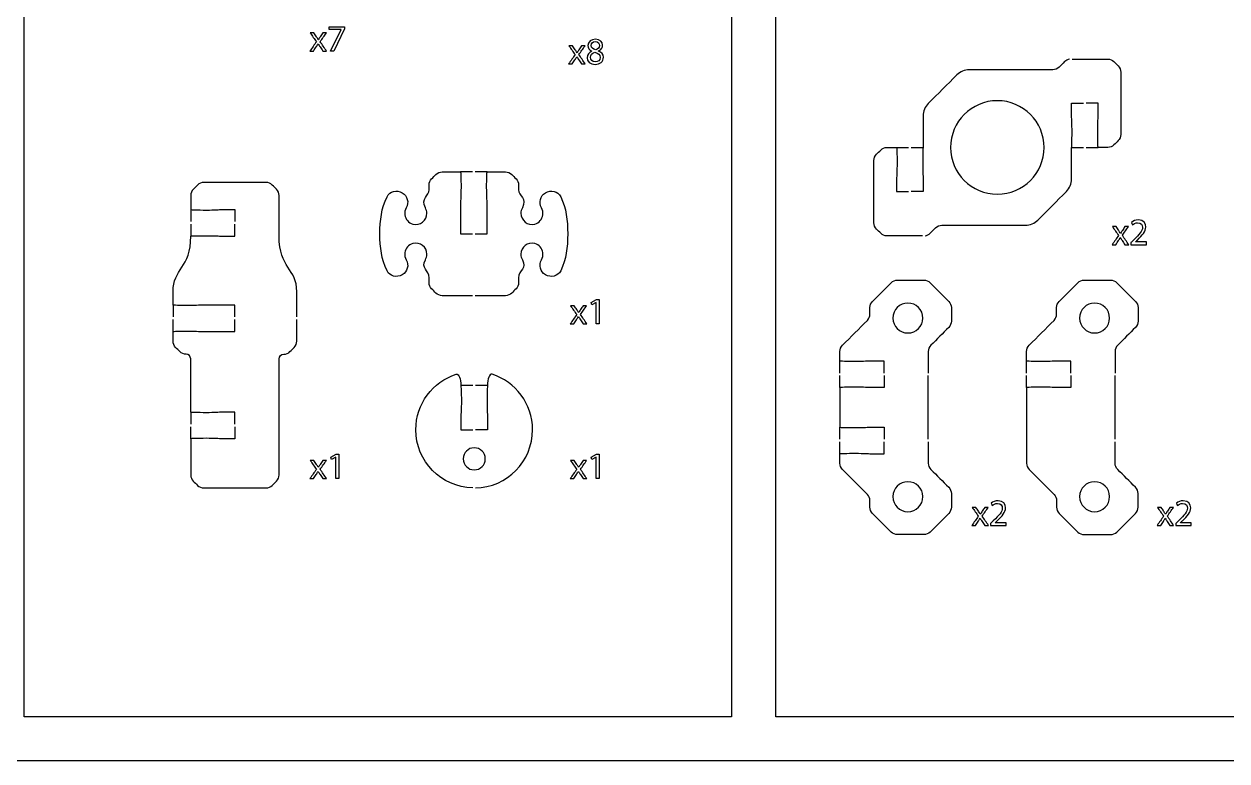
# Model space of a CAD drawing. Extents: x 0 to 465, y 0 to 285.
# Drawn here: x 155.2 to 291.2, y 0.2 to 83.6 of the extents above; entities that cross this region are included whole.
import ezdxf

# ---------------------------------------------------------------- set-up
doc = ezdxf.new("R2010")
doc.units = 0
doc.header["$MEASUREMENT"] = 0
doc.layers.add('DEFAULT', color=18, linetype='CONTINUOUS')

msp = doc.modelspace()

# ---------------------------------------------------------------- linework, layer by layer
at = {"layer": 'DEFAULT', "color": 18}
for points in [[(465.18, 0.18), (0.18, 0.18), (0.18, 285.18), (465.18, 285.18)], [(235.18, 5.18), (155.18, 5.18), (155.18, 140.18), (235.18, 140.18)], [(410.18, 5.18), (240.18, 5.18), (240.18, 140.18), (410.18, 140.18)], [(191.41, 83.25), (191.41, 83.01), (190.21, 80.5), (189.83, 80.5), (191.02, 82.94), (191.02, 82.94), (189.67, 82.94), (189.67, 83.25)], [(219.87, 52.04), (219.86, 52.04), (219.38, 51.78), (219.31, 52.06), (219.91, 52.38), (220.22, 52.38), (220.22, 49.63), (219.87, 49.63)], [(190.43, 34.53), (190.42, 34.53), (189.95, 34.27), (189.87, 34.55), (190.47, 34.87), (190.79, 34.87), (190.79, 32.12), (190.43, 32.12)], [(219.87, 34.53), (219.86, 34.53), (219.38, 34.27), (219.31, 34.55), (219.91, 34.87), (220.22, 34.87), (220.22, 32.12), (219.87, 32.12)]]:
    msp.add_lwpolyline(points, close=True, dxfattribs=at)
at = {"layer": 'DEFAULT', "color": 1}
for points in [[(253.85, 69.59), (255.2, 69.59)], [(255.5, 69.59), (256.85, 69.59)], [(273.64, 69.59), (274.99, 69.59)], [(275.29, 69.59), (276.64, 69.59)], [(205.89, 66.82), (204.54, 66.82)], [(207.54, 66.82), (206.19, 66.82)], [(174.04, 62.56), (174.04, 61.21)], [(174.04, 60.91), (174.04, 59.56)], [(172.02, 51.76), (172.02, 50.41)], [(172.02, 48.76), (172.02, 48.76), (172.02, 50.11)], [(247.43, 44.07), (247.43, 45.42)], [(268.55, 44.07), (268.55, 45.42)], [(247.43, 42.42), (247.43, 43.77)], [(257.43, 36.6), (257.43, 43.77)], [(268.55, 42.42), (268.55, 43.77)], [(278.55, 36.6), (278.55, 43.77)], [(205.92, 42.66), (204.58, 42.66)], [(207.58, 42.66), (206.22, 42.66)], [(174.02, 39.63), (174.02, 38.27)], [(174.02, 36.62), (174.02, 36.63), (174.02, 37.97)], [(247.43, 36.6), (247.43, 37.94)], [(247.43, 34.94), (247.43, 36.3)]]:
    msp.add_lwpolyline(points, dxfattribs=at)
at = {"layer": 'DEFAULT', "color": 18}
for points, knots in [([(187.96, 82.55), (188.05, 82.4), (188.15, 82.26), (188.25, 82.11), (188.32, 82), (188.39, 81.89), (188.45, 81.78), (188.46, 81.78), (188.46, 81.78), (188.47, 81.78), (188.53, 81.9), (188.6, 82.01), (188.67, 82.12), (188.77, 82.26), (188.86, 82.41), (188.96, 82.55), (189.09, 82.55), (189.23, 82.55), (189.36, 82.55), (189.13, 82.22), (188.89, 81.89), (188.66, 81.56), (188.9, 81.21), (189.14, 80.86), (189.38, 80.5), (189.24, 80.5), (189.1, 80.5), (188.96, 80.5), (188.86, 80.66), (188.76, 80.81), (188.66, 80.96), (188.58, 81.08), (188.51, 81.2), (188.43, 81.32), (188.36, 81.2), (188.29, 81.09), (188.21, 80.96), (188.11, 80.81), (188.02, 80.66), (187.92, 80.5), (187.78, 80.5), (187.64, 80.5), (187.51, 80.5), (187.75, 80.85), (187.99, 81.2), (188.23, 81.55), (188, 81.88), (187.77, 82.22), (187.54, 82.55), (187.68, 82.55), (187.82, 82.55), (187.96, 82.55)], [0, 0, 0, 0, 1.496308, 1.496308, 1.496308, 2.496308, 2.496308, 2.496308, 2.533308, 2.533308, 2.533308, 3.533308, 3.533308, 3.533308, 5.013538, 5.013538, 5.013538, 6.152538, 6.152538, 6.152538, 9.586206, 9.586206, 9.586206, 13.212709, 13.212709, 13.212709, 14.411709, 14.411709, 14.411709, 15.971886, 15.971886, 15.971886, 16.995886, 16.995886, 16.995886, 17.995886, 17.995886, 17.995886, 19.548463, 19.548463, 19.548463, 20.711463, 20.711463, 20.711463, 24.32134, 24.32134, 24.32134, 27.777646, 27.777646, 27.777646, 28.953646, 28.953646, 28.953646, 28.953646]), ([(218.85, 79.74), (218.85, 80.09), (219.05, 80.33), (219.39, 80.48), (219.39, 80.48), (219.39, 80.48), (219.39, 80.49), (219.08, 80.63), (218.95, 80.87), (218.95, 81.11), (218.95, 81.54), (219.32, 81.84), (219.8, 81.84), (220.34, 81.84), (220.6, 81.5), (220.6, 81.16), (220.6, 80.93), (220.49, 80.68), (220.15, 80.52), (220.15, 80.51), (220.15, 80.51), (220.15, 80.5), (220.49, 80.37), (220.7, 80.13), (220.7, 79.79), (220.7, 79.32), (220.29, 78.99), (219.77, 78.99), (219.19, 78.99), (218.85, 79.34), (218.85, 79.74)], [1, 1, 1, 1, 2, 2, 2, 2.037643, 2.037643, 2.037643, 3.037643, 3.037643, 3.037643, 4.037643, 4.037643, 4.037643, 5.037643, 5.037643, 5.037643, 6.037643, 6.037643, 6.037643, 6.073643, 6.073643, 6.073643, 7.073643, 7.073643, 7.073643, 8.073643, 8.073643, 8.073643, 9.073643, 9.073643, 9.073643, 9.073643]), ([(217.21, 81.09), (217.31, 80.94), (217.41, 80.8), (217.5, 80.65), (217.58, 80.53), (217.64, 80.43), (217.71, 80.31), (217.72, 80.31), (217.72, 80.31), (217.72, 80.31), (217.79, 80.44), (217.86, 80.54), (217.93, 80.65), (218.02, 80.8), (218.12, 80.94), (218.22, 81.09), (218.35, 81.09), (218.48, 81.09), (218.62, 81.09), (218.38, 80.76), (218.15, 80.43), (217.92, 80.1), (218.16, 79.75), (218.4, 79.39), (218.64, 79.04), (218.5, 79.04), (218.36, 79.04), (218.22, 79.04), (218.12, 79.19), (218.02, 79.35), (217.91, 79.5), (217.83, 79.62), (217.77, 79.73), (217.69, 79.86), (217.62, 79.73), (217.55, 79.63), (217.47, 79.5), (217.37, 79.35), (217.27, 79.19), (217.17, 79.04), (217.04, 79.04), (216.9, 79.04), (216.76, 79.04), (217.01, 79.39), (217.25, 79.74), (217.49, 80.09), (217.26, 80.42), (217.03, 80.75), (216.8, 81.09), (216.94, 81.09), (217.07, 81.09), (217.21, 81.09)], [0, 0, 0, 0, 1.496861, 1.496861, 1.496861, 2.496861, 2.496861, 2.496861, 2.532861, 2.532861, 2.532861, 3.532861, 3.532861, 3.532861, 5.01254, 5.01254, 5.01254, 6.15254, 6.15254, 6.15254, 9.586208, 9.586208, 9.586208, 13.212711, 13.212711, 13.212711, 14.412711, 14.412711, 14.412711, 15.972342, 15.972342, 15.972342, 16.996342, 16.996342, 16.996342, 17.996342, 17.996342, 17.996342, 19.549999, 19.549999, 19.549999, 20.713999, 20.713999, 20.713999, 24.325019, 24.325019, 24.325019, 27.781325, 27.781325, 27.781325, 28.956325, 28.956325, 28.956325, 28.956325]), ([(220.33, 79.76), (220.33, 80.09), (220.1, 80.25), (219.72, 80.36), (219.4, 80.26), (219.23, 80.05), (219.23, 79.79), (219.22, 79.51), (219.43, 79.27), (219.78, 79.27), (220.11, 79.27), (220.33, 79.47), (220.33, 79.76)], [1, 1, 1, 1, 2, 2, 2, 3, 3, 3, 4, 4, 4, 5, 5, 5, 5]), ([(219.3, 81.13), (219.3, 80.86), (219.51, 80.71), (219.83, 80.62), (220.07, 80.7), (220.25, 80.87), (220.25, 81.12), (220.25, 81.34), (220.12, 81.57), (219.78, 81.57), (219.47, 81.57), (219.3, 81.37), (219.3, 81.13)], [1, 1, 1, 1, 2, 2, 2, 3, 3, 3, 4, 4, 4, 5, 5, 5, 5]), ([(280.34, 58.59), (280.34, 58.67), (280.34, 58.74), (280.34, 58.82), (280.44, 58.91), (280.53, 59.01), (280.63, 59.1), (281.33, 59.77), (281.65, 60.13), (281.66, 60.54), (281.66, 60.82), (281.52, 61.08), (281.11, 61.08), (280.86, 61.08), (280.65, 60.95), (280.53, 60.84), (280.49, 60.93), (280.45, 61.02), (280.41, 61.11), (280.6, 61.27), (280.87, 61.39), (281.19, 61.39), (281.78, 61.39), (282.03, 60.98), (282.03, 60.59), (282.03, 60.08), (281.66, 59.67), (281.08, 59.11), (281.01, 59.04), (280.93, 58.97), (280.86, 58.9), (281.27, 58.9), (281.68, 58.9), (282.1, 58.9), (282.1, 58.8), (282.1, 58.69), (282.1, 58.59), (281.51, 58.59), (280.93, 58.59), (280.34, 58.59)], [4.977, 4.977, 4.977, 4.977, 5.625, 5.625, 5.625, 6.778427, 6.778427, 6.778427, 7.778427, 7.778427, 7.778427, 8.778427, 8.778427, 8.778427, 9.778427, 9.778427, 9.778427, 10.593868, 10.593868, 10.593868, 11.593868, 11.593868, 11.593868, 12.593868, 12.593868, 12.593868, 13.593868, 13.593868, 13.593868, 14.466075, 14.466075, 14.466075, 17.967075, 17.967075, 17.967075, 18.843075, 18.843075, 18.843075, 23.820075, 23.820075, 23.820075, 23.820075]), ([(278.67, 60.64), (278.77, 60.49), (278.87, 60.34), (278.96, 60.2), (279.04, 60.08), (279.1, 59.98), (279.17, 59.86), (279.18, 59.86), (279.18, 59.86), (279.18, 59.86), (279.25, 59.99), (279.32, 60.09), (279.39, 60.2), (279.48, 60.35), (279.58, 60.49), (279.67, 60.64), (279.81, 60.64), (279.94, 60.64), (280.08, 60.64), (279.84, 60.31), (279.61, 59.98), (279.38, 59.65), (279.62, 59.29), (279.86, 58.94), (280.1, 58.59), (279.96, 58.59), (279.82, 58.59), (279.67, 58.59), (279.57, 58.74), (279.47, 58.9), (279.37, 59.05), (279.29, 59.17), (279.23, 59.28), (279.15, 59.41), (279.08, 59.28), (279.01, 59.17), (278.93, 59.05), (278.83, 58.9), (278.73, 58.74), (278.63, 58.59), (278.5, 58.59), (278.36, 58.59), (278.22, 58.59), (278.47, 58.94), (278.71, 59.29), (278.95, 59.63), (278.72, 59.97), (278.49, 60.3), (278.26, 60.64), (278.4, 60.64), (278.53, 60.64), (278.67, 60.64)], [1.175, 1.175, 1.175, 1.175, 2.671861, 2.671861, 2.671861, 3.671861, 3.671861, 3.671861, 3.707861, 3.707861, 3.707861, 4.707861, 4.707861, 4.707861, 6.188091, 6.188091, 6.188091, 7.327091, 7.327091, 7.327091, 10.760759, 10.760759, 10.760759, 14.387262, 14.387262, 14.387262, 15.586262, 15.586262, 15.586262, 17.146439, 17.146439, 17.146439, 18.169439, 18.169439, 18.169439, 19.169439, 19.169439, 19.169439, 20.722015, 20.722015, 20.722015, 21.886015, 21.886015, 21.886015, 25.496464, 25.496464, 25.496464, 28.95277, 28.95277, 28.95277, 30.12777, 30.12777, 30.12777, 30.12777]), ([(217.39, 51.68), (217.49, 51.54), (217.58, 51.39), (217.68, 51.24), (217.76, 51.13), (217.82, 51.02), (217.89, 50.91), (217.89, 50.91), (217.9, 50.91), (217.9, 50.91), (217.97, 51.03), (218.04, 51.14), (218.1, 51.25), (218.2, 51.39), (218.3, 51.54), (218.39, 51.68), (218.53, 51.68), (218.66, 51.68), (218.79, 51.68), (218.56, 51.35), (218.33, 51.02), (218.1, 50.69), (218.34, 50.34), (218.58, 49.99), (218.82, 49.63), (218.67, 49.63), (218.53, 49.63), (218.39, 49.63), (218.29, 49.79), (218.19, 49.94), (218.09, 50.1), (218.01, 50.21), (217.94, 50.33), (217.86, 50.45), (217.8, 50.33), (217.72, 50.22), (217.65, 50.1), (217.55, 49.94), (217.45, 49.79), (217.35, 49.63), (217.21, 49.63), (217.08, 49.63), (216.94, 49.63), (217.18, 49.98), (217.43, 50.33), (217.67, 50.68), (217.44, 51.01), (217.21, 51.35), (216.97, 51.68), (217.11, 51.68), (217.25, 51.68), (217.39, 51.68)], [0, 0, 0, 0, 1.496308, 1.496308, 1.496308, 2.496308, 2.496308, 2.496308, 2.532308, 2.532308, 2.532308, 3.532308, 3.532308, 3.532308, 5.01309, 5.01309, 5.01309, 6.15209, 6.15209, 6.15209, 9.585758, 9.585758, 9.585758, 13.212261, 13.212261, 13.212261, 14.411261, 14.411261, 14.411261, 15.972276, 15.972276, 15.972276, 16.996276, 16.996276, 16.996276, 17.996276, 17.996276, 17.996276, 19.550774, 19.550774, 19.550774, 20.713774, 20.713774, 20.713774, 24.324222, 24.324222, 24.324222, 27.780528, 27.780528, 27.780528, 28.955528, 28.955528, 28.955528, 28.955528]), ([(187.96, 34.17), (188.05, 34.02), (188.15, 33.88), (188.25, 33.73), (188.32, 33.62), (188.39, 33.51), (188.45, 33.4), (188.46, 33.4), (188.46, 33.4), (188.47, 33.4), (188.53, 33.52), (188.6, 33.62), (188.67, 33.73), (188.77, 33.88), (188.86, 34.02), (188.96, 34.17), (189.09, 34.17), (189.23, 34.17), (189.36, 34.17), (189.13, 33.84), (188.89, 33.51), (188.66, 33.18), (188.9, 32.83), (189.14, 32.47), (189.38, 32.12), (189.24, 32.12), (189.1, 32.12), (188.96, 32.12), (188.86, 32.28), (188.76, 32.43), (188.66, 32.58), (188.58, 32.7), (188.51, 32.82), (188.43, 32.94), (188.36, 32.82), (188.29, 32.71), (188.21, 32.58), (188.11, 32.43), (188.02, 32.28), (187.92, 32.12), (187.78, 32.12), (187.64, 32.12), (187.51, 32.12), (187.75, 32.47), (187.99, 32.82), (188.23, 33.17), (188, 33.5), (187.77, 33.84), (187.54, 34.17), (187.68, 34.17), (187.82, 34.17), (187.96, 34.17)], [0, 0, 0, 0, 1.496861, 1.496861, 1.496861, 2.496861, 2.496861, 2.496861, 2.532861, 2.532861, 2.532861, 3.532861, 3.532861, 3.532861, 5.01254, 5.01254, 5.01254, 6.15254, 6.15254, 6.15254, 9.586208, 9.586208, 9.586208, 13.212711, 13.212711, 13.212711, 14.412711, 14.412711, 14.412711, 15.97318, 15.97318, 15.97318, 16.99618, 16.99618, 16.99618, 17.99618, 17.99618, 17.99618, 19.549599, 19.549599, 19.549599, 20.713599, 20.713599, 20.713599, 24.323476, 24.323476, 24.323476, 27.779782, 27.779782, 27.779782, 28.955782, 28.955782, 28.955782, 28.955782]), ([(217.39, 34.17), (217.49, 34.02), (217.58, 33.88), (217.68, 33.73), (217.76, 33.62), (217.82, 33.51), (217.89, 33.4), (217.89, 33.4), (217.9, 33.4), (217.9, 33.4), (217.97, 33.52), (218.04, 33.62), (218.1, 33.73), (218.2, 33.88), (218.3, 34.02), (218.39, 34.17), (218.53, 34.17), (218.66, 34.17), (218.79, 34.17), (218.56, 33.84), (218.33, 33.51), (218.1, 33.18), (218.34, 32.83), (218.57, 32.47), (218.81, 32.12), (218.67, 32.12), (218.53, 32.12), (218.39, 32.12), (218.29, 32.28), (218.19, 32.43), (218.09, 32.58), (218.01, 32.7), (217.94, 32.82), (217.86, 32.94), (217.79, 32.82), (217.72, 32.71), (217.65, 32.58), (217.55, 32.43), (217.45, 32.28), (217.35, 32.12), (217.21, 32.12), (217.08, 32.12), (216.94, 32.12), (217.18, 32.47), (217.43, 32.82), (217.67, 33.17), (217.44, 33.5), (217.21, 33.84), (216.97, 34.17), (217.11, 34.17), (217.25, 34.17), (217.39, 34.17)], [0, 0, 0, 0, 1.496861, 1.496861, 1.496861, 2.496861, 2.496861, 2.496861, 2.532861, 2.532861, 2.532861, 3.532861, 3.532861, 3.532861, 5.013091, 5.013091, 5.013091, 6.152091, 6.152091, 6.152091, 9.585759, 9.585759, 9.585759, 13.212262, 13.212262, 13.212262, 14.411262, 14.411262, 14.411262, 15.972277, 15.972277, 15.972277, 16.995277, 16.995277, 16.995277, 17.995277, 17.995277, 17.995277, 19.548695, 19.548695, 19.548695, 20.712695, 20.712695, 20.712695, 24.323144, 24.323144, 24.323144, 27.77945, 27.77945, 27.77945, 28.95445, 28.95445, 28.95445, 28.95445]), ([(262.82, 28.87), (262.91, 28.72), (263.01, 28.58), (263.11, 28.43), (263.18, 28.32), (263.25, 28.21), (263.31, 28.1), (263.32, 28.1), (263.32, 28.1), (263.33, 28.1), (263.4, 28.22), (263.46, 28.32), (263.53, 28.43), (263.63, 28.58), (263.72, 28.72), (263.82, 28.87), (263.95, 28.87), (264.09, 28.87), (264.22, 28.87), (263.99, 28.54), (263.75, 28.21), (263.52, 27.88), (263.76, 27.53), (264, 27.17), (264.24, 26.82), (264.1, 26.82), (263.96, 26.82), (263.82, 26.82), (263.72, 26.98), (263.62, 27.13), (263.52, 27.28), (263.44, 27.4), (263.37, 27.52), (263.29, 27.64), (263.22, 27.52), (263.15, 27.41), (263.07, 27.28), (262.97, 27.13), (262.88, 26.98), (262.78, 26.82), (262.64, 26.82), (262.5, 26.82), (262.37, 26.82), (262.61, 27.17), (262.85, 27.52), (263.09, 27.87), (262.86, 28.2), (262.63, 28.54), (262.4, 28.87), (262.54, 28.87), (262.68, 28.87), (262.82, 28.87)], [0, 0, 0, 0, 1.496861, 1.496861, 1.496861, 2.496861, 2.496861, 2.496861, 2.532861, 2.532861, 2.532861, 3.532861, 3.532861, 3.532861, 5.013091, 5.013091, 5.013091, 6.152091, 6.152091, 6.152091, 9.585759, 9.585759, 9.585759, 13.212262, 13.212262, 13.212262, 14.411262, 14.411262, 14.411262, 15.971439, 15.971439, 15.971439, 16.994439, 16.994439, 16.994439, 17.994439, 17.994439, 17.994439, 19.547555, 19.547555, 19.547555, 20.711555, 20.711555, 20.711555, 24.322004, 24.322004, 24.322004, 27.77831, 27.77831, 27.77831, 28.95331, 28.95331, 28.95331, 28.95331]), ([(264.48, 26.82), (264.48, 26.9), (264.48, 26.97), (264.48, 27.05), (264.58, 27.15), (264.68, 27.24), (264.78, 27.33), (265.48, 28), (265.8, 28.36), (265.8, 28.77), (265.8, 29.05), (265.66, 29.31), (265.25, 29.31), (265, 29.31), (264.8, 29.18), (264.67, 29.08), (264.63, 29.16), (264.59, 29.25), (264.55, 29.34), (264.74, 29.5), (265.01, 29.62), (265.33, 29.62), (265.92, 29.62), (266.17, 29.21), (266.17, 28.82), (266.17, 28.31), (265.8, 27.9), (265.22, 27.34), (265.15, 27.27), (265.08, 27.21), (265, 27.13), (265.42, 27.13), (265.83, 27.13), (266.24, 27.13), (266.24, 27.03), (266.24, 26.93), (266.24, 26.82), (265.65, 26.82), (265.07, 26.82), (264.48, 26.82)], [4.978, 4.978, 4.978, 4.978, 5.625, 5.625, 5.625, 6.779123, 6.779123, 6.779123, 7.779123, 7.779123, 7.779123, 8.779123, 8.779123, 8.779123, 9.779123, 9.779123, 9.779123, 10.594565, 10.594565, 10.594565, 11.594565, 11.594565, 11.594565, 12.594565, 12.594565, 12.594565, 13.594565, 13.594565, 13.594565, 14.467771, 14.467771, 14.467771, 17.969771, 17.969771, 17.969771, 18.844771, 18.844771, 18.844771, 23.822771, 23.822771, 23.822771, 23.822771]), ([(283.76, 28.87), (283.86, 28.72), (283.95, 28.58), (284.05, 28.43), (284.13, 28.32), (284.19, 28.21), (284.26, 28.1), (284.26, 28.1), (284.27, 28.1), (284.27, 28.1), (284.34, 28.22), (284.41, 28.32), (284.47, 28.43), (284.57, 28.58), (284.67, 28.72), (284.76, 28.87), (284.9, 28.87), (285.03, 28.87), (285.16, 28.87), (284.93, 28.54), (284.7, 28.21), (284.46, 27.88), (284.7, 27.53), (284.94, 27.17), (285.18, 26.82), (285.04, 26.82), (284.9, 26.82), (284.76, 26.82), (284.66, 26.98), (284.56, 27.13), (284.46, 27.28), (284.38, 27.4), (284.31, 27.52), (284.23, 27.64), (284.16, 27.52), (284.09, 27.41), (284.02, 27.28), (283.92, 27.13), (283.82, 26.98), (283.72, 26.82), (283.58, 26.82), (283.45, 26.82), (283.31, 26.82), (283.55, 27.17), (283.8, 27.52), (284.04, 27.87), (283.81, 28.2), (283.57, 28.54), (283.34, 28.87), (283.48, 28.87), (283.62, 28.87), (283.76, 28.87)], [0, 0, 0, 0, 1.496308, 1.496308, 1.496308, 2.496308, 2.496308, 2.496308, 2.533308, 2.533308, 2.533308, 3.533308, 3.533308, 3.533308, 5.013538, 5.013538, 5.013538, 6.153538, 6.153538, 6.153538, 9.587783, 9.587783, 9.587783, 13.214286, 13.214286, 13.214286, 14.413286, 14.413286, 14.413286, 15.973463, 15.973463, 15.973463, 16.997463, 16.997463, 16.997463, 17.997463, 17.997463, 17.997463, 19.550579, 19.550579, 19.550579, 20.713579, 20.713579, 20.713579, 24.323456, 24.323456, 24.323456, 27.779762, 27.779762, 27.779762, 28.955762, 28.955762, 28.955762, 28.955762]), ([(285.43, 26.82), (285.43, 26.9), (285.43, 26.97), (285.43, 27.05), (285.52, 27.15), (285.62, 27.24), (285.72, 27.33), (286.42, 28), (286.74, 28.36), (286.74, 28.77), (286.74, 29.05), (286.61, 29.31), (286.2, 29.31), (285.95, 29.31), (285.74, 29.18), (285.61, 29.08), (285.57, 29.16), (285.53, 29.25), (285.49, 29.34), (285.68, 29.5), (285.96, 29.62), (286.27, 29.62), (286.87, 29.62), (287.11, 29.21), (287.11, 28.82), (287.11, 28.31), (286.75, 27.9), (286.17, 27.34), (286.09, 27.27), (286.02, 27.21), (285.95, 27.13), (286.36, 27.13), (286.77, 27.13), (287.18, 27.13), (287.18, 27.03), (287.18, 26.93), (287.18, 26.82), (286.6, 26.82), (286.01, 26.82), (285.43, 26.82)], [4.977, 4.977, 4.977, 4.977, 5.624, 5.624, 5.624, 6.777406, 6.777406, 6.777406, 7.777406, 7.777406, 7.777406, 8.777406, 8.777406, 8.777406, 9.777406, 9.777406, 9.777406, 10.592847, 10.592847, 10.592847, 11.592847, 11.592847, 11.592847, 12.592847, 12.592847, 12.592847, 13.592847, 13.592847, 13.592847, 14.466054, 14.466054, 14.466054, 17.968054, 17.968054, 17.968054, 18.843054, 18.843054, 18.843054, 23.820054, 23.820054, 23.820054, 23.820054])]:
    msp.add_open_spline(points, degree=3, knots=knots, dxfattribs=at)
at = {"layer": 'DEFAULT', "color": 1}
for points, knots in [([(273.4, 79.57), (273.19, 79.55), (273, 79.45), (272.85, 79.3), (272.64, 79.09), (272.43, 78.88), (272.23, 78.68), (272.04, 78.49), (271.78, 78.39), (271.52, 78.39), (268.37, 78.39), (265.22, 78.39), (262.08, 78.39), (261.54, 78.39), (261.04, 78.18), (260.66, 77.8), (259.59, 76.72), (258.51, 75.65), (257.43, 74.57), (257.06, 74.2), (256.85, 73.69), (256.85, 73.16), (256.85, 71.97), (256.85, 70.78), (256.85, 69.59), (256.82, 69.59), (256.8, 68.81), (256.8, 67.84), (256.8, 66.87), (256.85, 66.38), (256.85, 66.09), (256.85, 65.59), (256.85, 65.09), (256.85, 64.59), (256.4, 64.59), (255.95, 64.59), (255.5, 64.59)], [0, 0, 0, 0, 1, 1, 1, 3.474874, 3.474874, 3.474874, 4.474874, 4.474874, 4.474874, 31.244874, 31.244874, 31.244874, 32.244874, 32.244874, 32.244874, 45.184928, 45.184928, 45.184928, 46.184928, 46.184928, 46.184928, 56.294928, 56.294928, 56.294928, 57.294928, 57.294928, 57.294928, 58.294928, 58.294928, 58.294928, 62.554928, 62.554928, 62.554928, 66.384928, 66.384928, 66.384928, 66.384928]), ([(273.7, 79.59), (275.04, 79.59), (276.38, 79.59), (277.72, 79.59), (277.99, 79.59), (278.24, 79.48), (278.43, 79.3), (278.59, 79.14), (278.75, 78.98), (278.91, 78.82), (279.09, 78.63), (279.2, 78.38), (279.2, 78.11), (279.2, 75.76), (279.2, 73.41), (279.2, 71.07), (279.2, 70.8), (279.09, 70.54), (278.91, 70.36), (278.75, 70.2), (278.59, 70.04), (278.43, 69.88), (278.24, 69.69), (277.99, 69.59), (277.72, 69.59), (277.36, 69.59), (277, 69.59), (276.64, 69.59), (276.61, 69.59), (276.59, 70.37), (276.59, 71.34), (276.59, 72.3), (276.64, 72.8), (276.64, 73.09), (276.64, 73.59), (276.64, 74.09), (276.64, 74.59), (276.19, 74.59), (275.74, 74.59), (275.29, 74.59)], [0, 0, 0, 0, 11.39, 11.39, 11.39, 12.39, 12.39, 12.39, 14.299188, 14.299188, 14.299188, 15.299188, 15.299188, 15.299188, 35.279188, 35.279188, 35.279188, 36.279188, 36.279188, 36.279188, 38.188377, 38.188377, 38.188377, 39.188377, 39.188377, 39.188377, 42.258377, 42.258377, 42.258377, 43.258377, 43.258377, 43.258377, 44.258377, 44.258377, 44.258377, 48.518377, 48.518377, 48.518377, 52.348377, 52.348377, 52.348377, 52.348377]), ([(259.96, 69.59), (259.96, 72.51), (262.32, 74.88), (265.24, 74.88), (268.16, 74.88), (270.53, 72.51), (270.53, 69.59), (270.53, 66.67), (268.16, 64.3), (265.24, 64.3), (262.32, 64.3), (259.96, 66.67), (259.96, 69.59)], [1, 1, 1, 1, 2, 2, 2, 3, 3, 3, 4, 4, 4, 5, 5, 5, 5]), ([(257.08, 59.6), (257.29, 59.63), (257.49, 59.73), (257.64, 59.88), (257.85, 60.09), (258.05, 60.29), (258.26, 60.5), (258.45, 60.69), (258.7, 60.79), (258.96, 60.79), (262.11, 60.79), (265.26, 60.79), (268.41, 60.79), (268.94, 60.79), (269.45, 61), (269.83, 61.38), (270.9, 62.45), (271.98, 63.53), (273.05, 64.61), (273.43, 64.98), (273.64, 65.49), (273.64, 66.02), (273.64, 67.21), (273.64, 68.4), (273.64, 69.59), (273.66, 69.59), (273.69, 70.37), (273.69, 71.34), (273.69, 72.3), (273.64, 72.8), (273.64, 73.09), (273.64, 73.59), (273.64, 74.09), (273.64, 74.59), (274.09, 74.59), (274.54, 74.59), (274.99, 74.59)], [0, 0, 0, 0, 1, 1, 1, 3.474874, 3.474874, 3.474874, 4.474874, 4.474874, 4.474874, 31.254874, 31.254874, 31.254874, 32.254874, 32.254874, 32.254874, 45.194928, 45.194928, 45.194928, 46.194928, 46.194928, 46.194928, 56.304928, 56.304928, 56.304928, 57.304928, 57.304928, 57.304928, 58.304928, 58.304928, 58.304928, 62.564928, 62.564928, 62.564928, 66.384928, 66.384928, 66.384928, 66.384928]), ([(256.78, 59.59), (255.44, 59.59), (254.1, 59.59), (252.76, 59.59), (252.5, 59.59), (252.24, 59.7), (252.06, 59.88), (251.9, 60.04), (251.74, 60.2), (251.58, 60.36), (251.39, 60.55), (251.29, 60.8), (251.29, 61.07), (251.29, 63.42), (251.29, 65.77), (251.29, 68.12), (251.29, 68.38), (251.39, 68.63), (251.58, 68.82), (251.74, 68.98), (251.9, 69.14), (252.06, 69.3), (252.24, 69.48), (252.5, 69.59), (252.76, 69.59), (253.12, 69.59), (253.49, 69.59), (253.85, 69.59), (253.88, 69.59), (253.9, 68.81), (253.9, 67.84), (253.9, 66.87), (253.85, 66.38), (253.85, 66.09), (253.85, 65.59), (253.85, 65.09), (253.85, 64.59), (254.3, 64.59), (254.75, 64.59), (255.2, 64.59)], [0, 0, 0, 0, 11.4, 11.4, 11.4, 12.4, 12.4, 12.4, 14.309188, 14.309188, 14.309188, 15.309188, 15.309188, 15.309188, 35.289188, 35.289188, 35.289188, 36.289188, 36.289188, 36.289188, 38.198377, 38.198377, 38.198377, 39.198377, 39.198377, 39.198377, 42.278377, 42.278377, 42.278377, 43.278377, 43.278377, 43.278377, 44.278377, 44.278377, 44.278377, 48.538377, 48.538377, 48.538377, 52.358377, 52.358377, 52.358377, 52.358377]), ([(205.89, 52.82), (204.74, 52.82), (203.6, 52.82), (202.45, 52.82), (202.19, 52.82), (201.94, 52.93), (201.75, 53.11), (201.59, 53.27), (201.43, 53.43), (201.27, 53.59), (201.08, 53.78), (200.98, 54.03), (200.98, 54.3), (200.98, 54.48), (200.98, 54.66), (200.98, 54.84), (200.98, 55.79), (199.99, 55.85), (200.56, 56.88), (200.66, 57.07), (200.73, 57.28), (200.73, 57.51), (200.73, 58.31), (199.97, 58.94), (199.14, 58.71), (198.66, 58.59), (198.31, 58.17), (198.24, 57.69), (198.2, 57.39), (198.26, 57.11), (198.4, 56.89), (198.74, 56.29), (198.53, 55.52), (197.94, 55.17), (197.34, 54.83), (196.52, 55.01), (196.23, 55.63), (195.59, 56.98), (195.42, 58.24), (195.42, 59.82), (195.42, 61.4), (195.59, 62.67), (196.23, 64.02), (196.52, 64.64), (197.34, 64.82), (197.94, 64.47), (198.53, 64.13), (198.74, 63.36), (198.4, 62.76), (198.25, 62.53), (198.2, 62.25), (198.24, 61.96), (198.31, 61.48), (198.66, 61.06), (199.14, 60.93), (199.97, 60.71), (200.73, 61.34), (200.73, 62.14), (200.73, 62.37), (200.65, 62.58), (200.56, 62.77), (199.99, 63.86), (200.98, 64.07), (200.98, 64.81), (200.98, 64.99), (200.98, 65.17), (200.98, 65.35), (200.98, 65.61), (201.09, 65.86), (201.27, 66.05), (201.43, 66.21), (201.59, 66.37), (201.75, 66.53), (201.94, 66.72), (202.19, 66.82), (202.46, 66.82), (203.15, 66.82), (203.84, 66.82), (204.54, 66.82), (204.57, 66.82), (204.59, 66.04), (204.59, 65.07), (204.59, 64.11), (204.54, 63.61), (204.54, 63.32), (204.54, 62.16), (204.54, 60.99), (204.54, 59.82), (204.99, 59.82), (205.44, 59.82), (205.89, 59.82)], [0, 0, 0, 0, 9.74, 9.74, 9.74, 10.74, 10.74, 10.74, 12.649188, 12.649188, 12.649188, 13.649188, 13.649188, 13.649188, 15.179188, 15.179188, 15.179188, 16.179188, 16.179188, 16.179188, 17.179188, 17.179188, 17.179188, 18.179188, 18.179188, 18.179188, 19.179188, 19.179188, 19.179188, 20.179188, 20.179188, 20.179188, 21.179188, 21.179188, 21.179188, 22.179188, 22.179188, 22.179188, 23.179188, 23.179188, 23.179188, 24.179188, 24.179188, 24.179188, 25.179188, 25.179188, 25.179188, 26.179188, 26.179188, 26.179188, 27.179188, 27.179188, 27.179188, 28.179188, 28.179188, 28.179188, 29.179188, 29.179188, 29.179188, 30.179188, 30.179188, 30.179188, 31.179188, 31.179188, 31.179188, 32.709221, 32.709221, 32.709221, 33.709221, 33.709221, 33.709221, 35.618409, 35.618409, 35.618409, 36.618409, 36.618409, 36.618409, 42.518409, 42.518409, 42.518409, 43.518409, 43.518409, 43.518409, 44.518409, 44.518409, 44.518409, 54.438409, 54.438409, 54.438409, 58.268409, 58.268409, 58.268409, 58.268409]), ([(206.19, 59.82), (206.64, 59.82), (207.09, 59.82), (207.54, 59.82), (207.54, 60.99), (207.54, 62.16), (207.54, 63.32), (207.54, 63.61), (207.49, 64.11), (207.49, 65.07), (207.49, 66.04), (207.52, 66.82), (207.54, 66.82), (208.24, 66.82), (208.93, 66.82), (209.63, 66.82), (209.89, 66.82), (210.15, 66.72), (210.33, 66.53), (210.49, 66.37), (210.65, 66.21), (210.81, 66.05), (210.99, 65.86), (211.1, 65.61), (211.1, 65.35), (211.1, 65.17), (211.1, 64.99), (211.1, 64.81), (211.1, 64.07), (212.09, 63.86), (211.53, 62.77), (211.43, 62.58), (211.36, 62.37), (211.36, 62.14), (211.36, 61.34), (212.11, 60.71), (212.95, 60.93), (213.42, 61.06), (213.78, 61.48), (213.84, 61.96), (213.89, 62.25), (213.83, 62.53), (213.69, 62.76), (213.34, 63.36), (213.55, 64.13), (214.14, 64.47), (214.74, 64.82), (215.56, 64.64), (215.86, 64.02), (216.49, 62.67), (216.66, 61.4), (216.66, 59.82), (216.66, 58.24), (216.49, 56.98), (215.86, 55.63), (215.56, 55.01), (214.74, 54.83), (214.14, 55.17), (213.55, 55.52), (213.34, 56.29), (213.69, 56.89), (213.83, 57.11), (213.89, 57.39), (213.84, 57.69), (213.78, 58.17), (213.42, 58.59), (212.95, 58.71), (212.11, 58.94), (211.36, 58.31), (211.36, 57.51), (211.36, 57.28), (211.42, 57.07), (211.53, 56.88), (212.09, 55.85), (211.1, 55.79), (211.1, 54.84), (211.1, 54.66), (211.1, 54.48), (211.1, 54.3), (211.1, 54.03), (211, 53.78), (210.81, 53.59), (210.65, 53.43), (210.49, 53.27), (210.33, 53.11), (210.15, 52.93), (209.89, 52.82), (209.63, 52.82), (208.48, 52.82), (207.34, 52.82), (206.19, 52.82)], [0, 0, 0, 0, 3.83, 3.83, 3.83, 13.75, 13.75, 13.75, 14.75, 14.75, 14.75, 15.75, 15.75, 15.75, 21.66, 21.66, 21.66, 22.66, 22.66, 22.66, 24.569188, 24.569188, 24.569188, 25.569188, 25.569188, 25.569188, 27.099221, 27.099221, 27.099221, 28.099221, 28.099221, 28.099221, 29.099221, 29.099221, 29.099221, 30.099221, 30.099221, 30.099221, 31.099221, 31.099221, 31.099221, 32.099221, 32.099221, 32.099221, 33.099221, 33.099221, 33.099221, 34.099221, 34.099221, 34.099221, 35.099221, 35.099221, 35.099221, 36.099221, 36.099221, 36.099221, 37.099221, 37.099221, 37.099221, 38.099221, 38.099221, 38.099221, 39.099221, 39.099221, 39.099221, 40.099221, 40.099221, 40.099221, 41.099221, 41.099221, 41.099221, 42.099221, 42.099221, 42.099221, 43.099221, 43.099221, 43.099221, 44.629221, 44.629221, 44.629221, 45.629221, 45.629221, 45.629221, 47.538409, 47.538409, 47.538409, 48.538409, 48.538409, 48.538409, 58.288409, 58.288409, 58.288409, 58.288409]), ([(186.02, 50.41), (186.02, 51.36), (186.02, 52.31), (186.02, 53.26), (186.02, 55.91), (184.02, 55.91), (184.02, 59.56), (184.02, 61.09), (184.02, 62.62), (184.02, 64.15), (184.02, 64.42), (183.92, 64.67), (183.73, 64.86), (183.57, 65.01), (183.41, 65.17), (183.25, 65.33), (183.07, 65.52), (182.81, 65.63), (182.55, 65.63), (180.2, 65.63), (177.85, 65.63), (175.5, 65.63), (175.23, 65.63), (174.98, 65.52), (174.79, 65.33), (174.63, 65.17), (174.48, 65.02), (174.32, 64.86), (174.13, 64.67), (174.03, 64.41), (174.03, 64.14), (174.03, 63.62), (174.03, 63.09), (174.04, 62.56), (174.04, 62.54), (174.82, 62.51), (175.79, 62.51), (176.75, 62.51), (177.25, 62.56), (177.54, 62.56), (178.04, 62.56), (178.53, 62.56), (179.03, 62.56), (179.03, 62.11), (179.03, 61.66), (179.03, 61.21)], [0, 0, 0, 0, 8.09, 8.09, 8.09, 9.09, 9.09, 9.09, 22.1, 22.1, 22.1, 23.1, 23.1, 23.1, 25.009188, 25.009188, 25.009188, 26.009188, 26.009188, 26.009188, 45.989188, 45.989188, 45.989188, 46.989188, 46.989188, 46.989188, 48.884234, 48.884234, 48.884234, 49.884234, 49.884234, 49.884234, 54.364335, 54.364335, 54.364335, 55.364335, 55.364335, 55.364335, 56.364335, 56.364335, 56.364335, 60.614335, 60.614335, 60.614335, 64.444335, 64.444335, 64.444335, 64.444335]), ([(179.02, 50.41), (179.02, 50.86), (179.02, 51.31), (179.02, 51.76), (177.85, 51.76), (176.69, 51.76), (175.52, 51.76), (175.24, 51.76), (174.74, 51.71), (173.77, 51.71), (172.8, 51.71), (172.02, 51.73), (172.02, 51.76), (172.02, 52.26), (172.02, 52.76), (172.02, 53.26), (172.02, 55.91), (174.04, 55.9), (174.04, 59.56), (174.04, 59.59), (174.82, 59.61), (175.79, 59.61), (176.75, 59.61), (177.25, 59.56), (177.54, 59.56), (178.04, 59.56), (178.53, 59.56), (179.03, 59.56), (179.03, 60.01), (179.03, 60.46), (179.03, 60.91)], [0, 0, 0, 0, 3.83, 3.83, 3.83, 13.75, 13.75, 13.75, 14.75, 14.75, 14.75, 15.75, 15.75, 15.75, 20, 20, 20, 21, 21, 21, 22, 22, 22, 23, 23, 23, 27.25, 27.25, 27.25, 31.08, 31.08, 31.08, 31.08]), ([(252.44, 44.07), (252.44, 44.52), (252.44, 44.97), (252.44, 45.42), (251.94, 45.42), (251.43, 45.42), (250.93, 45.42), (250.65, 45.42), (250.15, 45.37), (249.19, 45.37), (248.22, 45.37), (247.43, 45.4), (247.43, 45.42), (247.43, 45.78), (247.43, 46.15), (247.43, 46.51), (247.43, 46.77), (247.54, 47.03), (247.73, 47.21), (248.67, 48.15), (249.6, 49.09), (250.54, 50.03), (250.73, 50.22), (250.83, 50.47), (250.83, 50.74), (250.83, 50.98), (250.83, 51.23), (250.83, 51.48), (250.83, 51.74), (250.94, 51.99), (251.13, 52.18), (251.83, 52.88), (252.53, 53.59), (253.24, 54.29), (253.42, 54.48), (253.68, 54.58), (253.94, 54.58), (254.94, 54.58), (255.93, 54.58), (256.93, 54.58), (257.19, 54.58), (257.44, 54.48), (257.63, 54.29), (258.34, 53.59), (259.04, 52.88), (259.74, 52.18), (259.93, 51.99), (260.04, 51.74), (260.04, 51.48), (260.04, 50.96), (260.04, 50.45), (260.04, 49.94), (260.04, 49.67), (259.93, 49.42), (259.74, 49.23), (259.07, 48.56), (258.4, 47.89), (257.73, 47.21), (257.54, 47.03), (257.43, 46.77), (257.43, 46.51), (257.43, 45.7), (257.43, 44.89), (257.43, 44.07)], [0, 0, 0, 0, 3.82, 3.82, 3.82, 8.09, 8.09, 8.09, 9.09, 9.09, 9.09, 10.09, 10.09, 10.09, 13.17, 13.17, 13.17, 14.17, 14.17, 14.17, 25.448355, 25.448355, 25.448355, 26.448355, 26.448355, 26.448355, 28.538355, 28.538355, 28.538355, 29.538355, 29.538355, 29.538355, 37.995352, 37.995352, 37.995352, 38.995352, 38.995352, 38.995352, 47.455352, 47.455352, 47.455352, 48.455352, 48.455352, 48.455352, 56.91235, 56.91235, 56.91235, 57.91235, 57.91235, 57.91235, 62.27235, 62.27235, 62.27235, 63.27235, 63.27235, 63.27235, 71.354583, 71.354583, 71.354583, 72.354583, 72.354583, 72.354583, 79.254583, 79.254583, 79.254583, 79.254583]), ([(273.55, 44.07), (273.55, 44.52), (273.55, 44.97), (273.55, 45.42), (273.05, 45.42), (272.55, 45.42), (272.05, 45.42), (271.76, 45.42), (271.27, 45.37), (270.3, 45.37), (269.33, 45.37), (268.55, 45.4), (268.55, 45.42), (268.55, 45.78), (268.55, 46.15), (268.55, 46.51), (268.55, 46.77), (268.65, 47.03), (268.84, 47.21), (269.78, 48.15), (270.72, 49.09), (271.66, 50.03), (271.84, 50.22), (271.95, 50.47), (271.95, 50.74), (271.95, 50.98), (271.95, 51.23), (271.95, 51.48), (271.95, 51.74), (272.05, 51.99), (272.24, 52.18), (272.94, 52.88), (273.65, 53.59), (274.35, 54.29), (274.54, 54.48), (274.79, 54.58), (275.06, 54.58), (276.05, 54.58), (277.05, 54.58), (278.04, 54.58), (278.31, 54.58), (278.56, 54.48), (278.75, 54.29), (279.45, 53.59), (280.16, 52.88), (280.86, 52.18), (281.05, 51.99), (281.15, 51.74), (281.15, 51.48), (281.15, 50.96), (281.15, 50.45), (281.15, 49.94), (281.15, 49.67), (281.05, 49.42), (280.86, 49.23), (280.19, 48.56), (279.52, 47.89), (278.85, 47.21), (278.66, 47.03), (278.55, 46.77), (278.55, 46.51), (278.55, 45.7), (278.55, 44.89), (278.55, 44.07)], [0, 0, 0, 0, 3.82, 3.82, 3.82, 8.09, 8.09, 8.09, 9.09, 9.09, 9.09, 10.09, 10.09, 10.09, 13.17, 13.17, 13.17, 14.17, 14.17, 14.17, 25.448355, 25.448355, 25.448355, 26.448355, 26.448355, 26.448355, 28.538355, 28.538355, 28.538355, 29.538355, 29.538355, 29.538355, 37.995352, 37.995352, 37.995352, 38.995352, 38.995352, 38.995352, 47.455352, 47.455352, 47.455352, 48.455352, 48.455352, 48.455352, 56.91235, 56.91235, 56.91235, 57.91235, 57.91235, 57.91235, 62.27235, 62.27235, 62.27235, 63.27235, 63.27235, 63.27235, 71.354583, 71.354583, 71.354583, 72.354583, 72.354583, 72.354583, 79.254583, 79.254583, 79.254583, 79.254583]), ([(255.13, 48.6), (254.19, 48.6), (253.44, 49.36), (253.44, 50.29), (253.44, 51.23), (254.19, 51.98), (255.13, 51.98), (256.06, 51.98), (256.82, 51.23), (256.82, 50.29), (256.82, 49.36), (256.06, 48.6), (255.13, 48.6)], [1, 1, 1, 1, 2, 2, 2, 3, 3, 3, 4, 4, 4, 5, 5, 5, 5]), ([(276.24, 48.6), (275.3, 48.6), (274.55, 49.36), (274.55, 50.29), (274.55, 51.23), (275.3, 51.98), (276.24, 51.98), (277.18, 51.98), (277.93, 51.23), (277.93, 50.29), (277.93, 49.36), (277.18, 48.6), (276.24, 48.6)], [1, 1, 1, 1, 2, 2, 2, 3, 3, 3, 4, 4, 4, 5, 5, 5, 5]), ([(179.02, 38.27), (179.02, 38.72), (179.02, 39.18), (179.02, 39.63), (178.52, 39.63), (178.02, 39.63), (177.52, 39.63), (177.24, 39.63), (176.74, 39.58), (175.77, 39.58), (174.8, 39.58), (174.02, 39.6), (174.02, 39.63), (174.02, 41.64), (174.02, 43.66), (174.02, 45.68), (174.02, 45.96), (173.79, 46.2), (173.5, 46.2), (173.24, 46.2), (172.97, 46.3), (172.79, 46.49), (172.63, 46.65), (172.47, 46.81), (172.31, 46.97), (172.13, 47.15), (172.02, 47.41), (172.02, 47.67), (172.02, 48.03), (172.02, 48.4), (172.02, 48.76), (172.02, 48.79), (172.8, 48.81), (173.77, 48.81), (174.74, 48.81), (175.24, 48.76), (175.52, 48.76), (176.69, 48.76), (177.85, 48.76), (179.02, 48.76), (179.02, 49.21), (179.02, 49.66), (179.02, 50.11)], [0, 0, 0, 0, 3.83, 3.83, 3.83, 8.08, 8.08, 8.08, 9.08, 9.08, 9.08, 10.08, 10.08, 10.08, 27.23, 27.23, 27.23, 28.23, 28.23, 28.23, 29.23, 29.23, 29.23, 31.13213, 31.13213, 31.13213, 32.13213, 32.13213, 32.13213, 35.21213, 35.21213, 35.21213, 36.21213, 36.21213, 36.21213, 37.21213, 37.21213, 37.21213, 47.13213, 47.13213, 47.13213, 50.95213, 50.95213, 50.95213, 50.95213]), ([(179.02, 37.97), (179.02, 37.53), (179.02, 37.08), (179.02, 36.63), (178.52, 36.63), (178.02, 36.63), (177.52, 36.63), (177.24, 36.63), (176.74, 36.68), (175.77, 36.68), (174.8, 36.68), (174.02, 36.66), (174.02, 36.62), (174.02, 35.26), (174.02, 33.9), (174.02, 32.54), (174.02, 32.27), (174.13, 32.02), (174.31, 31.83), (174.47, 31.67), (174.63, 31.52), (174.79, 31.36), (174.98, 31.17), (175.23, 31.06), (175.5, 31.06), (177.85, 31.06), (180.2, 31.06), (182.55, 31.06), (182.81, 31.06), (183.07, 31.17), (183.25, 31.36), (183.41, 31.52), (183.57, 31.67), (183.73, 31.83), (183.92, 32.02), (184.02, 32.27), (184.02, 32.54), (184.02, 36.92), (184.02, 41.3), (184.02, 45.68), (184.02, 45.96), (184.26, 46.2), (184.55, 46.2), (184.81, 46.2), (185.07, 46.3), (185.25, 46.49), (185.41, 46.65), (185.57, 46.81), (185.73, 46.97), (185.91, 47.15), (186.02, 47.41), (186.02, 47.67), (186.02, 48.48), (186.02, 49.3), (186.02, 50.11)], [0, 0, 0, 0, 3.82, 3.82, 3.82, 8.07, 8.07, 8.07, 9.07, 9.07, 9.07, 10.08, 10.08, 10.08, 21.66, 21.66, 21.66, 22.66, 22.66, 22.66, 24.569188, 24.569188, 24.569188, 25.569188, 25.569188, 25.569188, 45.549188, 45.549188, 45.549188, 46.549188, 46.549188, 46.549188, 48.458377, 48.458377, 48.458377, 49.458377, 49.458377, 49.458377, 86.698377, 86.698377, 86.698377, 87.698377, 87.698377, 87.698377, 88.698377, 88.698377, 88.698377, 90.607565, 90.607565, 90.607565, 91.607565, 91.607565, 91.607565, 98.507565, 98.507565, 98.507565, 98.507565]), ([(205.92, 31.07), (202.35, 31.15), (199.48, 34.07), (199.48, 37.66), (199.48, 40.59), (201.39, 43.08), (204.04, 43.93), (204.36, 44.04), (204.58, 43.36), (204.58, 42.66), (204.58, 42.53), (204.63, 41.88), (204.63, 40.91), (204.63, 39.94), (204.58, 39.45), (204.58, 39.16), (204.58, 38.66), (204.58, 38.16), (204.58, 37.66), (205.03, 37.66), (205.47, 37.66), (205.92, 37.66)], [0, 0, 0, 0, 1, 1, 1, 2, 2, 2, 3, 3, 3, 4, 4, 4, 5, 5, 5, 9.25, 9.25, 9.25, 13.07, 13.07, 13.07, 13.07]), ([(206.22, 31.07), (209.8, 31.14), (212.68, 34.07), (212.68, 37.66), (212.68, 40.59), (210.76, 43.08), (208.12, 43.94), (207.79, 44.04), (207.58, 43.36), (207.58, 42.66), (207.58, 42.53), (207.53, 41.88), (207.53, 40.91), (207.53, 39.94), (207.58, 39.45), (207.58, 39.16), (207.58, 38.66), (207.58, 38.16), (207.58, 37.66), (207.12, 37.66), (206.67, 37.66), (206.22, 37.66)], [0, 0, 0, 0, 1, 1, 1, 2, 2, 2, 3, 3, 3, 4, 4, 4, 5, 5, 5, 9.25, 9.25, 9.25, 13.08, 13.08, 13.08, 13.08]), ([(252.44, 43.77), (252.44, 43.32), (252.44, 42.87), (252.44, 42.42), (251.94, 42.42), (251.43, 42.42), (250.93, 42.42), (250.65, 42.42), (250.15, 42.47), (249.19, 42.47), (248.22, 42.47), (247.43, 42.45), (247.43, 42.42), (247.43, 40.93), (247.43, 39.44), (247.43, 37.94), (247.43, 37.92), (248.22, 37.89), (249.19, 37.89), (250.15, 37.89), (250.65, 37.94), (250.93, 37.94), (251.43, 37.94), (251.94, 37.94), (252.44, 37.94), (252.44, 37.49), (252.44, 37.04), (252.44, 36.6)], [0, 0, 0, 0, 3.83, 3.83, 3.83, 8.1, 8.1, 8.1, 9.1, 9.1, 9.1, 10.1, 10.1, 10.1, 22.8, 22.8, 22.8, 23.8, 23.8, 23.8, 24.8, 24.8, 24.8, 29.07, 29.07, 29.07, 32.89, 32.89, 32.89, 32.89]), ([(273.55, 43.77), (273.55, 43.32), (273.55, 42.87), (273.55, 42.42), (273.05, 42.42), (272.55, 42.42), (272.05, 42.42), (271.76, 42.42), (271.27, 42.47), (270.3, 42.47), (269.33, 42.47), (268.55, 42.45), (268.55, 42.42), (268.55, 39.57), (268.55, 36.72), (268.55, 33.86), (268.55, 33.59), (268.65, 33.34), (268.84, 33.15), (269.78, 32.22), (270.72, 31.28), (271.66, 30.34), (271.84, 30.15), (271.95, 29.9), (271.95, 29.64), (271.95, 29.39), (271.95, 29.14), (271.95, 28.89), (271.95, 28.63), (272.05, 28.37), (272.24, 28.19), (272.94, 27.48), (273.65, 26.78), (274.35, 26.08), (274.54, 25.89), (274.79, 25.78), (275.06, 25.78), (276.05, 25.78), (277.05, 25.78), (278.04, 25.78), (278.31, 25.78), (278.56, 25.89), (278.75, 26.08), (279.45, 26.78), (280.16, 27.48), (280.86, 28.19), (281.05, 28.37), (281.15, 28.63), (281.15, 28.89), (281.15, 29.4), (281.15, 29.92), (281.15, 30.43), (281.15, 30.7), (281.05, 30.95), (280.86, 31.14), (280.19, 31.81), (279.52, 32.48), (278.85, 33.15), (278.66, 33.34), (278.55, 33.59), (278.55, 33.86), (278.55, 34.67), (278.55, 35.48), (278.55, 36.3)], [0, 0, 0, 0, 3.83, 3.83, 3.83, 8.1, 8.1, 8.1, 9.1, 9.1, 9.1, 10.1, 10.1, 10.1, 34.37, 34.37, 34.37, 35.37, 35.37, 35.37, 46.641282, 46.641282, 46.641282, 47.641282, 47.641282, 47.641282, 49.751282, 49.751282, 49.751282, 50.751282, 50.751282, 50.751282, 59.208279, 59.208279, 59.208279, 60.208279, 60.208279, 60.208279, 68.668279, 68.668279, 68.668279, 69.668279, 69.668279, 69.668279, 78.125276, 78.125276, 78.125276, 79.125276, 79.125276, 79.125276, 83.495276, 83.495276, 83.495276, 84.495276, 84.495276, 84.495276, 92.570436, 92.570436, 92.570436, 93.570436, 93.570436, 93.570436, 100.470436, 100.470436, 100.470436, 100.470436]), ([(206.08, 33.11), (205.39, 33.11), (204.83, 33.67), (204.83, 34.36), (204.83, 35.05), (205.39, 35.61), (206.08, 35.61), (206.77, 35.61), (207.33, 35.05), (207.33, 34.36), (207.33, 33.67), (206.77, 33.11), (206.08, 33.11)], [1, 1, 1, 1, 2, 2, 2, 3, 3, 3, 4, 4, 4, 5, 5, 5, 5]), ([(257.43, 36.3), (257.43, 35.48), (257.43, 34.67), (257.43, 33.86), (257.43, 33.59), (257.54, 33.34), (257.73, 33.15), (258.4, 32.48), (259.07, 31.81), (259.74, 31.14), (259.93, 30.95), (260.04, 30.7), (260.04, 30.43), (260.04, 29.92), (260.04, 29.4), (260.04, 28.89), (260.04, 28.63), (259.93, 28.37), (259.74, 28.19), (259.04, 27.48), (258.34, 26.78), (257.63, 26.08), (257.44, 25.89), (257.19, 25.78), (256.93, 25.78), (255.93, 25.78), (254.94, 25.78), (253.94, 25.78), (253.68, 25.78), (253.42, 25.89), (253.24, 26.08), (252.53, 26.78), (251.83, 27.48), (251.13, 28.19), (250.94, 28.37), (250.83, 28.63), (250.83, 28.89), (250.83, 29.14), (250.83, 29.39), (250.83, 29.64), (250.83, 29.9), (250.73, 30.15), (250.54, 30.34), (249.6, 31.28), (248.67, 32.22), (247.73, 33.15), (247.54, 33.34), (247.43, 33.59), (247.43, 33.86), (247.43, 34.22), (247.43, 34.58), (247.43, 34.94), (247.43, 34.97), (248.22, 34.99), (249.19, 34.99), (250.15, 34.99), (250.65, 34.94), (250.93, 34.94), (251.43, 34.94), (251.94, 34.94), (252.44, 34.94), (252.44, 35.4), (252.44, 35.85), (252.44, 36.3)], [0, 0, 0, 0, 6.9, 6.9, 6.9, 7.9, 7.9, 7.9, 15.975159, 15.975159, 15.975159, 16.975159, 16.975159, 16.975159, 21.345159, 21.345159, 21.345159, 22.345159, 22.345159, 22.345159, 30.802157, 30.802157, 30.802157, 31.802157, 31.802157, 31.802157, 40.262157, 40.262157, 40.262157, 41.262157, 41.262157, 41.262157, 49.719154, 49.719154, 49.719154, 50.719154, 50.719154, 50.719154, 52.829154, 52.829154, 52.829154, 53.829154, 53.829154, 53.829154, 65.100436, 65.100436, 65.100436, 66.100436, 66.100436, 66.100436, 69.170436, 69.170436, 69.170436, 70.170436, 70.170436, 70.170436, 71.170436, 71.170436, 71.170436, 75.440436, 75.440436, 75.440436, 79.270436, 79.270436, 79.270436, 79.270436]), ([(255.13, 28.38), (254.19, 28.38), (253.44, 29.14), (253.44, 30.08), (253.44, 31.01), (254.19, 31.77), (255.13, 31.77), (256.06, 31.77), (256.82, 31.01), (256.82, 30.08), (256.82, 29.14), (256.06, 28.38), (255.13, 28.38)], [1, 1, 1, 1, 2, 2, 2, 3, 3, 3, 4, 4, 4, 5, 5, 5, 5]), ([(276.24, 28.38), (275.3, 28.38), (274.55, 29.14), (274.55, 30.08), (274.55, 31.01), (275.3, 31.77), (276.24, 31.77), (277.18, 31.77), (277.93, 31.01), (277.93, 30.08), (277.93, 29.14), (277.18, 28.38), (276.24, 28.38)], [1, 1, 1, 1, 2, 2, 2, 3, 3, 3, 4, 4, 4, 5, 5, 5, 5])]:
    msp.add_open_spline(points, degree=3, knots=knots, dxfattribs=at)

doc.saveas('drawing.dxf')
